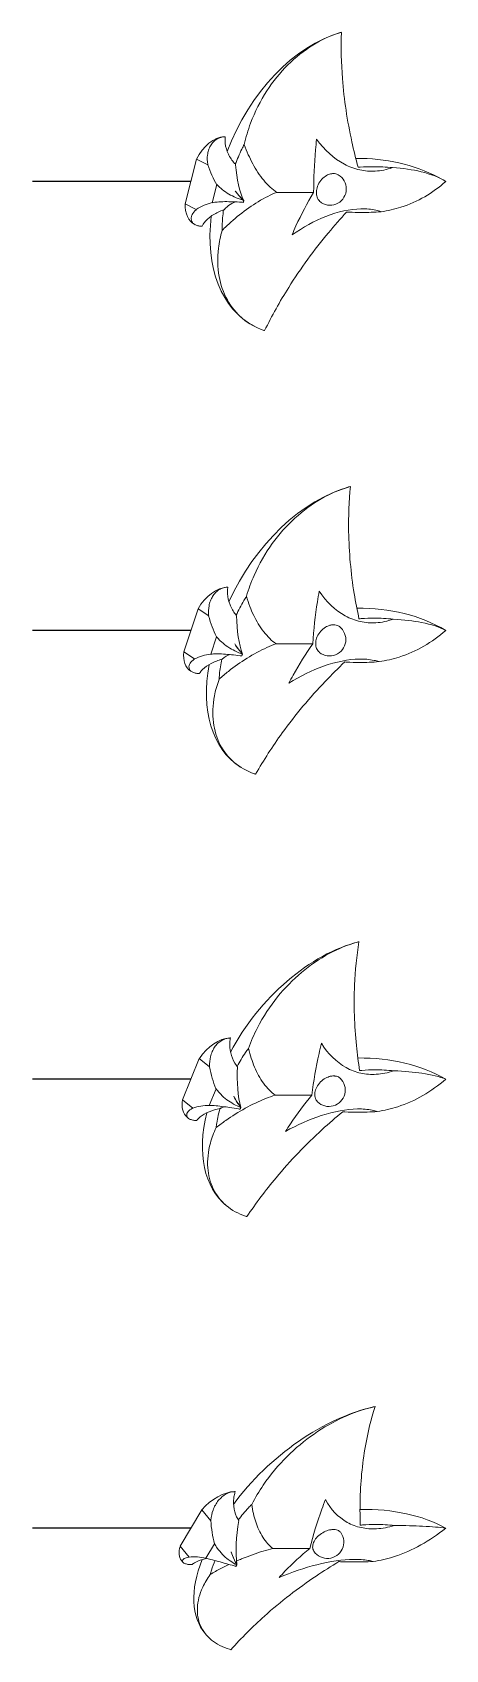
# Model space of a CAD drawing. Header units: inches. Extents: x 0 to 159, y -367 to 354.
# Drawn here: x 132.8 to 158.9, y -228.5 to -126.6 of the extents above; entities that cross this region are included whole.
import ezdxf

# ---------------------------------------------------------------- set-up
doc = ezdxf.new("R2010")
doc.units = ezdxf.units.IN
doc.header["$MEASUREMENT"] = 0

msp = doc.modelspace()

# ---------------------------------------------------------------- linework, layer by layer
at = {"color": 0, "linetype": 'Continuous', "lineweight": 0, "extrusion": (0.707107, -1.09433e-15, 0.707107)}
for p, q in [((144.94, -133.16), (144.98, -133.16)), ((142.46, -137.39), (143.18, -134.57)), ((143.18, -134.57), (143.88, -134.93)), ((144.16, -137.32), (144.46, -136.18)), ((158.6, -135.82), (158.41, -135.72)), ((142.46, -137.39), (143.16, -137.75)), ((146.13, -137.3), (146.16, -137.18)), ((150.56, -136.67), (148.23, -136.67)), ((143.09, -138.72), (143.06, -138.7)), ((143.53, -138.8), (143.49, -138.8)), ((146.83, -145.12), (146.82, -145.11)), ((145.11, -161.55), (145.15, -161.55)), ((142.37, -165.63), (143.27, -162.91)), ((143.27, -162.91), (143.94, -163.35)), ((144.08, -165.76), (144.44, -164.67)), ((142.37, -165.63), (143.05, -166.07)), ((146.04, -165.88), (146.07, -165.76)), ((150.51, -165.11), (148.19, -165.11)), ((142.86, -166.87), (142.81, -166.84)), ((143.36, -166.99), (143.32, -166.99)), ((145.91, -172.86), (145.89, -172.85)), ((145.27, -189.95), (145.32, -189.95)), ((142.29, -193.85), (143.35, -191.25)), ((143.35, -191.25), (144, -191.78)), ((143.98, -194.2), (144.41, -193.15)), ((150.45, -193.55), (148.13, -193.55)), ((142.29, -193.85), (142.94, -194.38)), ((145.93, -194.44), (145.97, -194.34)), ((142.66, -195.01), (142.59, -194.96)), ((143.19, -195.15), (143.15, -195.15)), ((145.1, -200.55), (145.07, -200.53)), ((145.58, -218.54), (145.62, -218.54)), ((142.14, -221.98), (143.5, -219.69)), ((143.5, -219.69), (144.07, -220.37)), ((142.14, -221.98), (142.71, -222.66)), ((143.76, -222.74), (144.31, -221.82)), ((150.31, -222.12), (147.99, -222.12)), ((142.32, -222.99), (142.22, -222.88)), ((142.89, -223.13), (142.85, -223.13)), ((145.66, -223.25), (145.72, -223.15)), ((143.78, -227.56), (143.73, -227.5))]:
    msp.add_line(p, q, dxfattribs=at)
for p, q in [((142.82, -135.98), (132.82, -135.98)), ((142.82, -164.27), (132.82, -164.27)), ((142.82, -192.55), (132.82, -192.55)), ((142.82, -220.84), (132.82, -220.84))]:
    msp.add_line(p, q)
at = {"color": 0, "linetype": 'Continuous', "lineweight": 0}
for centre, start, end in [((151.59, -136.45), 238.7849, 59.2947), ((151.56, -164.85), 231.9366, 52.6305), ((151.52, -193.24), 225.5827, 46.4408), ((151.43, -221.72), 214.2802, 35.3823)]:
    msp.add_arc(centre, 1.03, start, end, dxfattribs=at)
for centre, major_axis, ratio, start_param, end_param in [((151.52, -135.43), (4.41, 8.58), 0.664463, 0.549178, 1.752599), ((144.45, -135.12), (0.95, 1.85), 0.664463, 0.343969, 1.61612), ((147.67, -156.6), (10.75, 20.88), 0.664463, 0, 0.33698), ((147.32, -132.67), (0, 5.36), 0.707107, 2.0078, 2.286469), ((147.81, -132.67), (-0.72, -5.35), 0.387652, 5.198821, 5.766662), ((144.01, -136.84), (-0.95, -1.85), 0.664463, 5.326162, 6.283185), ((144.76, -142.61), (0, 5.36), 0.707107, 0.156992, 0.435661), ((145.25, -142.61), (-0.72, -5.35), 0.387652, 3.275349, 3.632125), ((148.2, -132.67), (0, 5.36), 0.707107, 2.394131, 2.572919), ((145.64, -142.61), (0, 5.36), 0.707107, 6.153727, 6.155484), ((151.23, -136.53), (-4.41, -8.58), 0.664463, 5.222737, 6.283185), ((151.55, -163.74), (5.31, 8.05), 0.640856, 0.619481, 1.825221), ((144.51, -163.44), (1.15, 1.74), 0.640856, 0.414273, 1.686424), ((146.42, -184.15), (12.93, 19.6), 0.640856, 0.035699, 0.408976), ((147.5, -161.52), (0, 5.36), 0.707107, 1.920534, 2.199202), ((148, -161.52), (-0.9, -5.35), 0.395389, 5.125676, 5.693516), ((143.96, -165.1), (-1.15, -1.74), 0.640856, 5.396465, 6.283185), ((144.34, -171.11), (0, 5.36), 0.707107, 0.069726, 0.348394), ((144.83, -171.11), (-0.9, -5.35), 0.395389, 3.338464, 3.55898), ((148.39, -161.52), (0, 5.36), 0.707107, 2.306864, 2.485653), ((145.22, -171.11), (0, 5.36), 0.707107, 6.066461, 6.068157), ((151.2, -164.8), (-5.31, -8.05), 0.640856, 5.299158, 6.283185), ((151.58, -192.04), (6.1, 7.47), 0.612372, 0.683277, 1.890885), ((144.56, -191.76), (1.32, 1.61), 0.612372, 0.478069, 1.75022), ((145.22, -211.55), (14.85, 18.19), 0.612372, 0.099495, 0.474003), ((147.65, -190.39), (0, 5.36), 0.707107, 1.833267, 2.111936), ((148.15, -190.39), (-1.07, -5.34), 0.404633, 5.053204, 5.621045), ((148.54, -190.39), (0, 5.36), 0.707107, 2.219598, 2.398386), ((143.91, -193.34), (-1.32, -1.61), 0.612372, 5.460261, 6.283185), ((143.91, -199.56), (0, 5.36), 0.707107, 6.265644, 6.544313), ((144.41, -199.56), (-1.07, -5.34), 0.404633, 3.39743, 3.486508), ((144.8, -199.56), (0, 5.36), 0.707107, 5.979194, 5.980816), ((151.17, -193.06), (-6.1, -7.47), 0.612372, 5.36964, 6.283185), ((151.64, -220.39), (7.38, 6.21), 0.541675, 0.790918, 2.000718), ((144.65, -220.13), (1.59, 1.34), 0.541675, 0.585709, 1.85786), ((143, -237.64), (17.95, 15.13), 0.541675, 0.207135, 0.582678), ((147.85, -219.9), (0, 5.36), 0.707107, 1.658734, 1.937403), ((148.34, -219.9), (-1.41, -5.32), 0.4272, 4.910628, 5.478468), ((143.82, -221.54), (-1.59, -1.34), 0.541675, 5.567902, 6.283185), ((143.04, -228), (0, 5.36), 0.707107, 6.091112, 6.36978), ((151.11, -221.29), (-7.38, -6.21), 0.541675, 5.492662, 6.283185), ((148.73, -219.9), (0, 5.36), 0.707107, 2.045065, 2.223853), ((143.92, -228), (0, 5.36), 0.707107, 5.804661, 5.806096)]:
    msp.add_ellipse(centre, major_axis=major_axis, ratio=ratio, start_param=start_param, end_param=end_param, dxfattribs=at)
for points, knots in [([(146.18, -133.65), (146.29, -133.19), (146.42, -132.75), (146.86, -131.58), (147.21, -130.89), (147.99, -129.68), (148.44, -129.13), (149.42, -128.15), (149.96, -127.73), (151.06, -127.05), (151.64, -126.79), (152.24, -126.61), (152.27, -126.6), (152.31, -126.59)], [5.573225, 5.573225, 5.573225, 5.573225, 6.930984, 6.930984, 9.241313, 9.241313, 11.461652, 11.461652, 13.681991, 13.681991, 15.90233, 15.90233, 16.044364, 16.044364, 16.044364, 16.044364]), ([(152.31, -126.59), (152.28, -127.55), (152.3, -128.52), (152.48, -130.83), (152.68, -132.17), (153.09, -134.02), (153.22, -134.56), (153.37, -135.09)], [5.067155, 5.067155, 5.067155, 5.067155, 7.969234, 7.969234, 11.95385, 11.95385, 13.616019, 13.616019, 13.616019, 13.616019]), ([(143.88, -134.93), (143.88, -134.93), (143.88, -134.92), (143.85, -134.7), (143.84, -134.5), (143.88, -134.22), (143.9, -134.11), (143.96, -133.91), (144.01, -133.82), (144.1, -133.65), (144.16, -133.57), (144.29, -133.43), (144.37, -133.37), (144.53, -133.26), (144.61, -133.23), (144.78, -133.18), (144.86, -133.17), (144.94, -133.16)], [11.860839, 11.860839, 11.860839, 11.860839, 11.889082, 11.889082, 12.524066, 12.524066, 12.868624, 12.868624, 13.213183, 13.213183, 13.579255, 13.579255, 13.945327, 13.945327, 14.311399, 14.311399, 14.647486, 14.647486, 14.647486, 14.647486]), ([(144.98, -133.16), (144.98, -133.2), (144.97, -133.24), (144.97, -133.38), (144.97, -133.48), (145.01, -133.8), (145.08, -134.04), (145.28, -134.47), (145.42, -134.67), (145.59, -134.87), (145.61, -134.89), (145.64, -134.92)], [1.920785, 1.920785, 1.920785, 1.920785, 2.031069, 2.031069, 2.332559, 2.332559, 3.002664, 3.002664, 3.67277, 3.67277, 3.787982, 3.787982, 3.787982, 3.787982]), ([(150.75, -133.32), (150.72, -133.54), (150.7, -133.77), (150.6, -134.88), (150.56, -135.77), (150.56, -136.67)], [11.154429, 11.154429, 11.154429, 11.154429, 11.811437, 11.811437, 14.402657, 14.402657, 14.402657, 14.402657]), ([(155.53, -135.11), (155.17, -135.24), (154.81, -135.31), (154.28, -135.34), (154.12, -135.34), (153.79, -135.32), (153.63, -135.29), (153.13, -135.18), (152.81, -135.06), (151.83, -134.54), (151.24, -134), (150.75, -133.32)], [-7.597966, -7.597966, -7.597966, -7.597966, -6.048306, -6.048306, -5.353485, -5.353485, -4.654459, -4.654459, -3.205786, -3.205786, -0.129514, -0.129514, -0.129514, -0.129514]), ([(145.62, -134.9), (145.74, -134.58), (145.88, -134.26), (146.08, -133.84), (146.13, -133.75), (146.18, -133.65)], [1.001648, 1.001648, 1.001648, 1.001648, 2.034454, 2.034454, 2.350436, 2.350436, 2.350436, 2.350436]), ([(148.23, -136.67), (148.09, -136.57), (147.96, -136.46), (147.54, -136.07), (147.27, -135.76), (146.81, -135.06), (146.61, -134.68), (146.35, -134.09), (146.26, -133.88), (146.18, -133.65)], [5.371961, 5.371961, 5.371961, 5.371961, 6.017348, 6.017348, 7.420984, 7.420984, 8.824621, 8.824621, 9.569849, 9.569849, 9.569849, 9.569849]), ([(151.84, -135.49), (151.83, -135.48), (151.81, -135.48), (151.77, -135.48), (151.74, -135.49), (151.65, -135.5), (151.58, -135.51), (151.41, -135.58), (151.31, -135.64), (151.11, -135.79), (151.02, -135.89), (150.87, -136.12), (150.81, -136.25), (150.74, -136.5), (150.73, -136.62), (150.74, -136.85), (150.77, -136.95), (150.86, -137.14), (150.93, -137.23), (151.03, -137.31), (151.04, -137.32), (151.06, -137.33)], [-6.057241, -6.057241, -6.057241, -6.057241, -6.001283, -6.001283, -5.897199, -5.897199, -5.654701, -5.654701, -5.278684, -5.278684, -4.873969, -4.873969, -4.462135, -4.462135, -4.073466, -4.073466, -3.704313, -3.704313, -3.295135, -3.295135, -3.210347, -3.210347, -3.210347, -3.210347]), ([(152.12, -135.57), (152.09, -135.55), (152.06, -135.54), (151.98, -135.5), (151.93, -135.49), (151.86, -135.49), (151.85, -135.49), (151.84, -135.49)], [0.0337764, 0.0337764, 0.0337764, 0.0337764, 0.1723913, 0.1723913, 0.3778719, 0.3778719, 0.4168374, 0.4168374, 0.4168374, 0.4168374]), ([(153.37, -135.09), (153.41, -135.08), (153.45, -135.08), (153.79, -135.05), (154.07, -135.05), (154.72, -135.05), (155.12, -135.07), (155.53, -135.11)], [0.94619, 0.94619, 0.94619, 0.94619, 1.1101, 1.1101, 2.2202, 2.2202, 3.862828, 3.862828, 3.862828, 3.862828]), ([(155.53, -135.11), (156.2, -135.15), (156.81, -135.24), (157.97, -135.52), (158.48, -135.73), (158.89, -135.98)], [3.15224, 3.15224, 3.15224, 3.15224, 6.357468, 6.357468, 10.210765, 10.210765, 10.210765, 10.210765]), ([(146.15, -137.18), (146.12, -137.17), (146.08, -137.16), (145.88, -137.09), (145.71, -137.03), (145.4, -136.88), (145.25, -136.8), (144.96, -136.62), (144.82, -136.51), (144.62, -136.34), (144.53, -136.26), (144.46, -136.18)], [1.777955, 1.777955, 1.777955, 1.777955, 1.884684, 1.884684, 2.423559, 2.423559, 2.898176, 2.898176, 3.372793, 3.372793, 3.702189, 3.702189, 3.702189, 3.702189]), ([(158.89, -135.98), (158.07, -136.72), (157.13, -137.27), (155.66, -137.73), (155.24, -137.83), (154.81, -137.89)], [0, 0, 0, 0, 5.119512, 5.119512, 7.065858, 7.065858, 7.065858, 7.065858]), ([(144.16, -137.32), (144.27, -137.3), (144.37, -137.29), (144.62, -137.27), (144.79, -137.26), (145.13, -137.25), (145.31, -137.26), (145.64, -137.27), (145.83, -137.28), (146.05, -137.29), (146.08, -137.3), (146.12, -137.3)], [14.80596, 14.80596, 14.80596, 14.80596, 15.135356, 15.135356, 15.609973, 15.609973, 16.08459, 16.08459, 16.623466, 16.623466, 16.730194, 16.730194, 16.730194, 16.730194]), ([(144.79, -139.07), (144.97, -138.89), (145.16, -138.71), (145.69, -138.23), (146.07, -137.93), (146.86, -137.37), (147.27, -137.13), (147.86, -136.83), (148.05, -136.74), (148.23, -136.67)], [2.921236, 2.921236, 2.921236, 2.921236, 3.666463, 3.666463, 5.0701, 5.0701, 6.473737, 6.473737, 7.119123, 7.119123, 7.119123, 7.119123]), ([(145.62, -136.6), (145.66, -136.65), (145.71, -136.71), (145.88, -136.91), (146.01, -137.05), (146.15, -137.18)], [5.5305364, 5.5305364, 5.5305364, 5.5305364, 5.7601881, 5.7601881, 6.4297437, 6.4297437, 6.4297437, 6.4297437]), ([(146.15, -137.18), (146.15, -137.2), (146.14, -137.22), (146.13, -137.26), (146.13, -137.28), (146.12, -137.3)], [4.1622451, 4.1622451, 4.1622451, 4.1622451, 4.2239343, 4.2239343, 4.2856236, 4.2856236, 4.2856236, 4.2856236]), ([(150.56, -136.67), (150.15, -137.35), (149.78, -138.06), (149.36, -138.97), (149.28, -139.16), (149.2, -139.35)], [17.094509, 17.094509, 17.094509, 17.094509, 19.685728, 19.685728, 20.342736, 20.342736, 20.342736, 20.342736]), ([(143.49, -138.8), (143.41, -138.8), (143.33, -138.79), (143.19, -138.76), (143.12, -138.73), (143, -138.66), (142.95, -138.62), (142.88, -138.52), (142.86, -138.47), (142.84, -138.37), (142.83, -138.31), (142.85, -138.19), (142.87, -138.13), (142.95, -137.97), (143.03, -137.86), (143.15, -137.76), (143.15, -137.76), (143.16, -137.75)], [0.995452, 0.995452, 0.995452, 0.995452, 1.331539, 1.331539, 1.697611, 1.697611, 2.063683, 2.063683, 2.429755, 2.429755, 2.774314, 2.774314, 3.118872, 3.118872, 3.753856, 3.753856, 3.782099, 3.782099, 3.782099, 3.782099]), ([(144.91, -137.76), (144.9, -137.76), (144.89, -137.77), (144.66, -137.85), (144.43, -137.96), (144.02, -138.21), (143.84, -138.36), (143.66, -138.58), (143.61, -138.65), (143.55, -138.75), (143.54, -138.78), (143.53, -138.8)], [1.123597, 1.123597, 1.123597, 1.123597, 1.15257, 1.15257, 1.866166, 1.866166, 2.579762, 2.579762, 2.885709, 2.885709, 2.991853, 2.991853, 2.991853, 2.991853]), ([(144.79, -139.07), (144.79, -138.97), (144.79, -138.86), (144.8, -138.43), (144.83, -138.1), (144.88, -137.77)], [61.969004, 61.969004, 61.969004, 61.969004, 62.284987, 62.284987, 63.29754, 63.29754, 63.29754, 63.29754]), ([(152.64, -137.91), (152.25, -138.33), (151.87, -138.76), (150.59, -140.29), (149.75, -141.45), (148.43, -143.54), (147.92, -144.45), (147.47, -145.38)], [2.322448, 2.322448, 2.322448, 2.322448, 3.984617, 3.984617, 7.969234, 7.969234, 10.871312, 10.871312, 10.871312, 10.871312]), ([(149.2, -139.35), (149.89, -138.86), (150.61, -138.47), (152.1, -137.88), (152.86, -137.72), (153.88, -137.7), (154.19, -137.73), (154.6, -137.82), (154.71, -137.85), (154.81, -137.89)], [-19.193915, -19.193915, -19.193915, -19.193915, -16.556486, -16.556486, -13.650246, -13.650246, -12.237348, -12.237348, -11.681996, -11.681996, -11.681996, -11.681996]), ([(154.81, -137.89), (154.39, -137.92), (153.98, -137.94), (153.33, -137.94), (153.05, -137.93), (152.73, -137.91), (152.69, -137.91), (152.64, -137.91)], [7.477884, 7.477884, 7.477884, 7.477884, 9.120512, 9.120512, 10.23062, 10.23062, 10.394522, 10.394522, 10.394522, 10.394522]), ([(147.47, -145.38), (147.44, -145.37), (147.41, -145.36), (146.9, -145.18), (146.46, -144.94), (145.69, -144.29), (145.37, -143.89), (144.87, -142.99), (144.69, -142.49), (144.5, -141.41), (144.48, -140.81), (144.6, -139.82), (144.68, -139.45), (144.79, -139.07)], [20.200973, 20.200973, 20.200973, 20.200973, 20.343008, 20.343008, 22.563347, 22.563347, 24.783686, 24.783686, 27.004025, 27.004025, 29.314353, 29.314353, 30.672112, 30.672112, 30.672112, 30.672112]), ([(146.32, -162.12), (146.46, -161.67), (146.62, -161.23), (147.12, -160.08), (147.52, -159.4), (148.37, -158.22), (148.85, -157.68), (149.9, -156.72), (150.46, -156.31), (151.61, -155.65), (152.19, -155.4), (152.8, -155.22), (152.84, -155.21), (152.88, -155.2)], [5.573225, 5.573225, 5.573225, 5.573225, 6.930984, 6.930984, 9.241313, 9.241313, 11.461652, 11.461652, 13.681991, 13.681991, 15.90233, 15.90233, 16.044364, 16.044364, 16.044364, 16.044364]), ([(152.88, -155.2), (152.79, -156.13), (152.75, -157.08), (152.79, -159.35), (152.91, -160.66), (153.2, -162.49), (153.31, -163.02), (153.42, -163.54)], [5.067155, 5.067155, 5.067155, 5.067155, 7.969234, 7.969234, 11.95385, 11.95385, 13.616019, 13.616019, 13.616019, 13.616019]), ([(143.94, -163.35), (143.94, -163.35), (143.94, -163.34), (143.92, -163.11), (143.93, -162.9), (143.98, -162.62), (144.01, -162.51), (144.09, -162.31), (144.14, -162.21), (144.24, -162.04), (144.3, -161.96), (144.45, -161.81), (144.52, -161.75), (144.69, -161.65), (144.78, -161.61), (144.95, -161.56), (145.03, -161.55), (145.11, -161.55)], [11.860839, 11.860839, 11.860839, 11.860839, 11.889082, 11.889082, 12.524066, 12.524066, 12.868624, 12.868624, 13.213183, 13.213183, 13.579255, 13.579255, 13.945327, 13.945327, 14.311399, 14.311399, 14.647486, 14.647486, 14.647486, 14.647486]), ([(145.15, -161.55), (145.14, -161.59), (145.14, -161.62), (145.13, -161.77), (145.12, -161.87), (145.14, -162.19), (145.2, -162.43), (145.37, -162.87), (145.49, -163.08), (145.65, -163.28), (145.67, -163.31), (145.7, -163.34)], [1.920785, 1.920785, 1.920785, 1.920785, 2.031069, 2.031069, 2.332559, 2.332559, 3.002664, 3.002664, 3.67277, 3.67277, 3.787982, 3.787982, 3.787982, 3.787982]), ([(150.91, -161.79), (150.87, -162.01), (150.83, -162.24), (150.66, -163.34), (150.57, -164.22), (150.51, -165.11)], [11.154429, 11.154429, 11.154429, 11.154429, 11.811437, 11.811437, 14.402657, 14.402657, 14.402657, 14.402657]), ([(155.58, -163.56), (155.21, -163.69), (154.85, -163.77), (154.32, -163.8), (154.15, -163.8), (153.83, -163.77), (153.67, -163.74), (153.18, -163.64), (152.86, -163.52), (151.91, -163), (151.35, -162.47), (150.91, -161.79)], [-7.597966, -7.597966, -7.597966, -7.597966, -6.048306, -6.048306, -5.353485, -5.353485, -4.654459, -4.654459, -3.205786, -3.205786, -0.129514, -0.129514, -0.129514, -0.129514]), ([(145.68, -163.32), (145.82, -163.01), (145.98, -162.7), (146.21, -162.3), (146.26, -162.21), (146.32, -162.12)], [0.999561, 0.999561, 0.999561, 0.999561, 2.034454, 2.034454, 2.350436, 2.350436, 2.350436, 2.350436]), ([(148.19, -165.11), (148.05, -165.02), (147.92, -164.91), (147.53, -164.52), (147.28, -164.21), (146.86, -163.51), (146.68, -163.14), (146.46, -162.56), (146.39, -162.34), (146.32, -162.12)], [5.371961, 5.371961, 5.371961, 5.371961, 6.017348, 6.017348, 7.420984, 7.420984, 8.824621, 8.824621, 9.569849, 9.569849, 9.569849, 9.569849]), ([(151.87, -163.91), (151.85, -163.91), (151.84, -163.91), (151.8, -163.91), (151.77, -163.91), (151.67, -163.92), (151.61, -163.94), (151.43, -164), (151.32, -164.05), (151.12, -164.2), (151.02, -164.3), (150.86, -164.51), (150.79, -164.63), (150.71, -164.87), (150.69, -164.99), (150.69, -165.21), (150.71, -165.32), (150.78, -165.51), (150.85, -165.59), (150.93, -165.65), (150.93, -165.65), (150.93, -165.65)], [-6.057241, -6.057241, -6.057241, -6.057241, -6.001283, -6.001283, -5.897199, -5.897199, -5.654701, -5.654701, -5.278684, -5.278684, -4.873969, -4.873969, -4.462135, -4.462135, -4.073466, -4.073466, -3.704313, -3.704313, -3.295135, -3.295135, -3.289483, -3.289483, -3.289483, -3.289483]), ([(152.19, -164.03), (152.18, -164.02), (152.17, -164.02), (152.16, -164.01), (152.13, -163.99), (152.09, -163.97), (152, -163.94), (151.95, -163.92), (151.89, -163.92), (151.88, -163.91), (151.87, -163.91)], [-0.0431322, -0.0431322, -0.0431322, -0.0431322, 0, 0, 0, 0.1723913, 0.1723913, 0.3778719, 0.3778719, 0.4168374, 0.4168374, 0.4168374, 0.4168374]), ([(153.42, -163.54), (153.46, -163.54), (153.51, -163.53), (153.84, -163.51), (154.13, -163.5), (154.77, -163.5), (155.17, -163.52), (155.58, -163.56)], [0.94619, 0.94619, 0.94619, 0.94619, 1.1101, 1.1101, 2.2202, 2.2202, 3.862828, 3.862828, 3.862828, 3.862828]), ([(155.58, -163.56), (156.25, -163.6), (156.85, -163.67), (157.99, -163.89), (158.5, -164.06), (158.89, -164.27)], [3.15224, 3.15224, 3.15224, 3.15224, 6.357468, 6.357468, 10.210765, 10.210765, 10.210765, 10.210765]), ([(146.07, -165.76), (146.03, -165.75), (146, -165.74), (145.8, -165.66), (145.63, -165.59), (145.34, -165.43), (145.19, -165.34), (144.91, -165.14), (144.78, -165.03), (144.59, -164.84), (144.51, -164.76), (144.44, -164.67)], [1.777955, 1.777955, 1.777955, 1.777955, 1.884684, 1.884684, 2.423559, 2.423559, 2.898176, 2.898176, 3.372793, 3.372793, 3.702189, 3.702189, 3.702189, 3.702189]), ([(158.89, -164.27), (158.03, -165.03), (157.05, -165.6), (155.55, -166.08), (155.13, -166.18), (154.69, -166.24)], [0, 0, 0, 0, 5.119512, 5.119512, 7.065858, 7.065858, 7.065858, 7.065858]), ([(143.32, -166.99), (143.24, -166.98), (143.16, -166.98), (143.02, -166.95), (142.95, -166.92), (142.84, -166.86), (142.79, -166.82), (142.73, -166.74), (142.71, -166.69), (142.69, -166.59), (142.69, -166.54), (142.72, -166.44), (142.74, -166.39), (142.83, -166.25), (142.92, -166.16), (143.04, -166.08), (143.04, -166.08), (143.05, -166.07)], [0.995452, 0.995452, 0.995452, 0.995452, 1.331539, 1.331539, 1.697611, 1.697611, 2.063683, 2.063683, 2.429755, 2.429755, 2.774314, 2.774314, 3.118872, 3.118872, 3.753856, 3.753856, 3.782099, 3.782099, 3.782099, 3.782099]), ([(144.8, -166.08), (144.79, -166.08), (144.78, -166.08), (144.54, -166.15), (144.31, -166.24), (143.88, -166.46), (143.7, -166.59), (143.5, -166.79), (143.45, -166.85), (143.39, -166.94), (143.37, -166.96), (143.36, -166.99)], [1.123597, 1.123597, 1.123597, 1.123597, 1.15257, 1.15257, 1.866166, 1.866166, 2.579762, 2.579762, 2.885709, 2.885709, 2.991853, 2.991853, 2.991853, 2.991853]), ([(144.08, -165.76), (144.18, -165.76), (144.29, -165.75), (144.54, -165.75), (144.71, -165.75), (145.05, -165.77), (145.22, -165.79), (145.56, -165.82), (145.74, -165.84), (145.96, -165.87), (145.99, -165.87), (146.03, -165.88)], [14.80596, 14.80596, 14.80596, 14.80596, 15.135356, 15.135356, 15.609973, 15.609973, 16.08459, 16.08459, 16.623466, 16.623466, 16.730194, 16.730194, 16.730194, 16.730194]), ([(144.6, -167.35), (144.79, -167.17), (144.99, -167.01), (145.55, -166.56), (145.95, -166.28), (146.77, -165.77), (147.19, -165.54), (147.8, -165.26), (148, -165.18), (148.19, -165.11)], [2.921236, 2.921236, 2.921236, 2.921236, 3.666463, 3.666463, 5.0701, 5.0701, 6.473737, 6.473737, 7.119123, 7.119123, 7.119123, 7.119123]), ([(144.6, -167.35), (144.6, -167.25), (144.61, -167.15), (144.65, -166.72), (144.7, -166.4), (144.77, -166.09)], [61.969004, 61.969004, 61.969004, 61.969004, 62.284987, 62.284987, 63.294373, 63.294373, 63.294373, 63.294373]), ([(145.58, -165.12), (145.61, -165.18), (145.65, -165.24), (145.81, -165.46), (145.94, -165.62), (146.07, -165.76)], [5.5305364, 5.5305364, 5.5305364, 5.5305364, 5.7601881, 5.7601881, 6.4297437, 6.4297437, 6.4297437, 6.4297437]), ([(146.07, -165.76), (146.06, -165.78), (146.06, -165.8), (146.04, -165.84), (146.04, -165.86), (146.03, -165.88)], [4.1622451, 4.1622451, 4.1622451, 4.1622451, 4.2239343, 4.2239343, 4.2856236, 4.2856236, 4.2856236, 4.2856236]), ([(150.51, -165.11), (150.06, -165.75), (149.65, -166.41), (149.18, -167.26), (149.08, -167.43), (148.99, -167.6)], [17.094509, 17.094509, 17.094509, 17.094509, 19.685728, 19.685728, 20.342736, 20.342736, 20.342736, 20.342736]), ([(148.99, -167.6), (149.71, -167.15), (150.45, -166.79), (151.98, -166.24), (152.75, -166.09), (153.77, -166.07), (154.08, -166.1), (154.48, -166.18), (154.59, -166.21), (154.69, -166.24)], [-19.193915, -19.193915, -19.193915, -19.193915, -16.556486, -16.556486, -13.650246, -13.650246, -12.237348, -12.237348, -11.681996, -11.681996, -11.681996, -11.681996]), ([(152.52, -166.26), (152.11, -166.65), (151.7, -167.06), (150.33, -168.49), (149.41, -169.58), (147.97, -171.57), (147.41, -172.44), (146.9, -173.33)], [2.322448, 2.322448, 2.322448, 2.322448, 3.984617, 3.984617, 7.969234, 7.969234, 10.871312, 10.871312, 10.871312, 10.871312]), ([(154.69, -166.24), (154.26, -166.28), (153.85, -166.29), (153.21, -166.29), (152.92, -166.28), (152.6, -166.27), (152.56, -166.26), (152.52, -166.26)], [7.477884, 7.477884, 7.477884, 7.477884, 9.120512, 9.120512, 10.23062, 10.23062, 10.394522, 10.394522, 10.394522, 10.394522]), ([(146.9, -173.33), (146.87, -173.32), (146.84, -173.31), (146.34, -173.14), (145.92, -172.9), (145.19, -172.29), (144.89, -171.91), (144.44, -171.05), (144.3, -170.57), (144.17, -169.55), (144.19, -168.98), (144.37, -168.05), (144.47, -167.7), (144.6, -167.35)], [20.200973, 20.200973, 20.200973, 20.200973, 20.343008, 20.343008, 22.563347, 22.563347, 24.783686, 24.783686, 27.004025, 27.004025, 29.314353, 29.314353, 30.672112, 30.672112, 30.672112, 30.672112]), ([(146.45, -190.61), (146.61, -190.16), (146.8, -189.73), (147.38, -188.61), (147.81, -187.95), (148.74, -186.8), (149.25, -186.28), (150.35, -185.36), (150.94, -184.96), (152.13, -184.32), (152.73, -184.08), (153.35, -183.91), (153.39, -183.9), (153.42, -183.89)], [5.573225, 5.573225, 5.573225, 5.573225, 6.930984, 6.930984, 9.241313, 9.241313, 11.461652, 11.461652, 13.681991, 13.681991, 15.90233, 15.90233, 16.044364, 16.044364, 16.044364, 16.044364]), ([(153.42, -183.89), (153.28, -184.79), (153.18, -185.7), (153.08, -187.89), (153.13, -189.18), (153.31, -190.96), (153.38, -191.49), (153.46, -192)], [5.067155, 5.067155, 5.067155, 5.067155, 7.969234, 7.969234, 11.95385, 11.95385, 13.616019, 13.616019, 13.616019, 13.616019]), ([(144, -191.78), (144, -191.77), (144, -191.76), (143.99, -191.53), (144.01, -191.32), (144.08, -191.03), (144.12, -190.92), (144.21, -190.71), (144.26, -190.62), (144.37, -190.45), (144.44, -190.36), (144.59, -190.22), (144.68, -190.16), (144.85, -190.05), (144.94, -190.02), (145.11, -189.97), (145.19, -189.96), (145.27, -189.95)], [11.860839, 11.860839, 11.860839, 11.860839, 11.889082, 11.889082, 12.524066, 12.524066, 12.868624, 12.868624, 13.213183, 13.213183, 13.579255, 13.579255, 13.945327, 13.945327, 14.311399, 14.311399, 14.647486, 14.647486, 14.647486, 14.647486]), ([(145.32, -189.95), (145.31, -189.99), (145.3, -190.03), (145.28, -190.17), (145.27, -190.28), (145.27, -190.6), (145.31, -190.84), (145.45, -191.29), (145.56, -191.5), (145.71, -191.71), (145.73, -191.74), (145.75, -191.77)], [1.920785, 1.920785, 1.920785, 1.920785, 2.031069, 2.031069, 2.332559, 2.332559, 3.002664, 3.002664, 3.67277, 3.67277, 3.787982, 3.787982, 3.787982, 3.787982]), ([(151.05, -190.29), (151, -190.5), (150.95, -190.72), (150.71, -191.8), (150.56, -192.67), (150.45, -193.55)], [11.154429, 11.154429, 11.154429, 11.154429, 11.811437, 11.811437, 14.402657, 14.402657, 14.402657, 14.402657]), ([(155.61, -192.02), (155.24, -192.15), (154.87, -192.22), (154.34, -192.25), (154.18, -192.25), (153.85, -192.23), (153.69, -192.2), (153.21, -192.1), (152.9, -191.98), (151.99, -191.47), (151.46, -190.94), (151.05, -190.29)], [-7.597966, -7.597966, -7.597966, -7.597966, -6.048306, -6.048306, -5.353485, -5.353485, -4.654459, -4.654459, -3.205786, -3.205786, -0.129514, -0.129514, -0.129514, -0.129514]), ([(145.73, -191.74), (145.89, -191.45), (146.07, -191.15), (146.32, -190.78), (146.39, -190.69), (146.45, -190.61)], [0.997547, 0.997547, 0.997547, 0.997547, 2.034454, 2.034454, 2.350436, 2.350436, 2.350436, 2.350436]), ([(148.13, -193.55), (148, -193.46), (147.88, -193.35), (147.51, -192.97), (147.28, -192.66), (146.9, -191.98), (146.75, -191.6), (146.56, -191.03), (146.5, -190.82), (146.45, -190.61)], [5.371961, 5.371961, 5.371961, 5.371961, 6.017348, 6.017348, 7.420984, 7.420984, 8.824621, 8.824621, 9.569849, 9.569849, 9.569849, 9.569849]), ([(151.89, -192.35), (151.87, -192.34), (151.86, -192.34), (151.81, -192.34), (151.79, -192.34), (151.69, -192.35), (151.62, -192.36), (151.44, -192.42), (151.33, -192.47), (151.12, -192.61), (151.02, -192.7), (150.84, -192.9), (150.77, -193.02), (150.67, -193.25), (150.64, -193.36), (150.63, -193.57), (150.64, -193.67), (150.7, -193.84), (150.75, -193.91), (150.8, -193.97)], [-6.057241, -6.057241, -6.057241, -6.057241, -6.001283, -6.001283, -5.897199, -5.897199, -5.654701, -5.654701, -5.278684, -5.278684, -4.873969, -4.873969, -4.462135, -4.462135, -4.073466, -4.073466, -3.704313, -3.704313, -3.359041, -3.359041, -3.359041, -3.359041]), ([(152.23, -192.49), (152.21, -192.47), (152.19, -192.46), (152.17, -192.44), (152.14, -192.42), (152.1, -192.4), (152.02, -192.37), (151.97, -192.36), (151.91, -192.35), (151.9, -192.35), (151.89, -192.35)], [-0.1110863, -0.1110863, -0.1110863, -0.1110863, 0, 0, 0, 0.1723913, 0.1723913, 0.3778719, 0.3778719, 0.4168374, 0.4168374, 0.4168374, 0.4168374]), ([(153.46, -192), (153.5, -192), (153.55, -192), (153.88, -191.97), (154.17, -191.96), (154.82, -191.96), (155.21, -191.98), (155.61, -192.02)], [0.94619, 0.94619, 0.94619, 0.94619, 1.1101, 1.1101, 2.2202, 2.2202, 3.862828, 3.862828, 3.862828, 3.862828]), ([(158.89, -192.55), (157.98, -193.34), (156.97, -193.93), (155.44, -194.42), (155.01, -194.52), (154.57, -194.59)], [0, 0, 0, 0, 5.119512, 5.119512, 7.065858, 7.065858, 7.065858, 7.065858]), ([(155.61, -192.02), (156.29, -192.05), (156.88, -192.1), (158.01, -192.27), (158.51, -192.4), (158.89, -192.55)], [3.15224, 3.15224, 3.15224, 3.15224, 6.357468, 6.357468, 10.210765, 10.210765, 10.210765, 10.210765]), ([(145.97, -194.34), (145.93, -194.32), (145.9, -194.31), (145.7, -194.22), (145.54, -194.14), (145.26, -193.97), (145.12, -193.87), (144.85, -193.65), (144.72, -193.53), (144.55, -193.33), (144.47, -193.24), (144.41, -193.15)], [1.777955, 1.777955, 1.777955, 1.777955, 1.884684, 1.884684, 2.423559, 2.423559, 2.898176, 2.898176, 3.372793, 3.372793, 3.702189, 3.702189, 3.702189, 3.702189]), ([(144.41, -195.6), (144.62, -195.44), (144.82, -195.29), (145.41, -194.88), (145.82, -194.62), (146.67, -194.15), (147.11, -193.94), (147.74, -193.69), (147.94, -193.61), (148.13, -193.55)], [2.921236, 2.921236, 2.921236, 2.921236, 3.666463, 3.666463, 5.0701, 5.0701, 6.473737, 6.473737, 7.119123, 7.119123, 7.119123, 7.119123]), ([(145.52, -193.63), (145.55, -193.69), (145.59, -193.76), (145.73, -194), (145.84, -194.18), (145.97, -194.34)], [5.5305364, 5.5305364, 5.5305364, 5.5305364, 5.7601881, 5.7601881, 6.4297437, 6.4297437, 6.4297437, 6.4297437]), ([(150.45, -193.55), (149.97, -194.13), (149.52, -194.73), (148.99, -195.52), (148.89, -195.68), (148.79, -195.84)], [17.094509, 17.094509, 17.094509, 17.094509, 19.685728, 19.685728, 20.342736, 20.342736, 20.342736, 20.342736]), ([(143.15, -195.15), (143.07, -195.15), (143, -195.14), (142.86, -195.11), (142.79, -195.09), (142.68, -195.04), (142.64, -195), (142.58, -194.93), (142.56, -194.89), (142.55, -194.81), (142.55, -194.76), (142.58, -194.67), (142.61, -194.63), (142.71, -194.52), (142.8, -194.45), (142.92, -194.38), (142.93, -194.38), (142.94, -194.38)], [0.995452, 0.995452, 0.995452, 0.995452, 1.331539, 1.331539, 1.697611, 1.697611, 2.063683, 2.063683, 2.429755, 2.429755, 2.774314, 2.774314, 3.118872, 3.118872, 3.753856, 3.753856, 3.782099, 3.782099, 3.782099, 3.782099]), ([(144.68, -194.38), (144.68, -194.38), (144.67, -194.39), (144.42, -194.44), (144.18, -194.51), (143.75, -194.69), (143.56, -194.8), (143.35, -194.97), (143.29, -195.03), (143.22, -195.11), (143.21, -195.13), (143.19, -195.15)], [1.123597, 1.123597, 1.123597, 1.123597, 1.15257, 1.15257, 1.866166, 1.866166, 2.579762, 2.579762, 2.885709, 2.885709, 2.991853, 2.991853, 2.991853, 2.991853]), ([(143.98, -194.2), (144.08, -194.2), (144.19, -194.21), (144.44, -194.22), (144.61, -194.24), (144.95, -194.29), (145.12, -194.31), (145.45, -194.36), (145.63, -194.4), (145.85, -194.43), (145.89, -194.44), (145.92, -194.44)], [14.80596, 14.80596, 14.80596, 14.80596, 15.135356, 15.135356, 15.609973, 15.609973, 16.08459, 16.08459, 16.623466, 16.623466, 16.730194, 16.730194, 16.730194, 16.730194]), ([(144.41, -195.6), (144.42, -195.5), (144.43, -195.41), (144.5, -195), (144.57, -194.69), (144.66, -194.39)], [61.969004, 61.969004, 61.969004, 61.969004, 62.284987, 62.284987, 63.290999, 63.290999, 63.290999, 63.290999]), ([(145.97, -194.34), (145.96, -194.35), (145.95, -194.37), (145.94, -194.41), (145.93, -194.43), (145.92, -194.44)], [4.1622451, 4.1622451, 4.1622451, 4.1622451, 4.2239343, 4.2239343, 4.2856236, 4.2856236, 4.2856236, 4.2856236]), ([(152.4, -194.6), (151.96, -194.96), (151.52, -195.34), (150.07, -196.66), (149.09, -197.68), (147.53, -199.55), (146.92, -200.37), (146.35, -201.21)], [2.322448, 2.322448, 2.322448, 2.322448, 3.984617, 3.984617, 7.969234, 7.969234, 10.871312, 10.871312, 10.871312, 10.871312]), ([(148.79, -195.84), (149.53, -195.42), (150.29, -195.09), (151.86, -194.58), (152.63, -194.44), (153.66, -194.42), (153.97, -194.45), (154.36, -194.53), (154.47, -194.55), (154.57, -194.59)], [-19.193915, -19.193915, -19.193915, -19.193915, -16.556486, -16.556486, -13.650246, -13.650246, -12.237348, -12.237348, -11.681996, -11.681996, -11.681996, -11.681996]), ([(154.57, -194.59), (154.14, -194.61), (153.73, -194.63), (153.08, -194.63), (152.8, -194.62), (152.48, -194.61), (152.44, -194.6), (152.4, -194.6)], [7.477884, 7.477884, 7.477884, 7.477884, 9.120512, 9.120512, 10.23062, 10.23062, 10.394522, 10.394522, 10.394522, 10.394522]), ([(146.35, -201.21), (146.32, -201.2), (146.29, -201.19), (145.81, -201.03), (145.39, -200.81), (144.71, -200.22), (144.43, -199.86), (144.03, -199.05), (143.92, -198.6), (143.85, -197.65), (143.9, -197.12), (144.14, -196.25), (144.26, -195.93), (144.41, -195.6)], [20.200973, 20.200973, 20.200973, 20.200973, 20.343008, 20.343008, 22.563347, 22.563347, 24.783686, 24.783686, 27.004025, 27.004025, 29.314353, 29.314353, 30.672112, 30.672112, 30.672112, 30.672112]), ([(146.66, -219.34), (146.88, -218.92), (147.12, -218.52), (147.83, -217.47), (148.34, -216.87), (149.4, -215.81), (149.98, -215.33), (151.19, -214.49), (151.82, -214.13), (153.08, -213.56), (153.72, -213.34), (154.36, -213.19), (154.4, -213.18), (154.43, -213.18)], [5.573225, 5.573225, 5.573225, 5.573225, 6.930984, 6.930984, 9.241313, 9.241313, 11.461652, 11.461652, 13.681991, 13.681991, 15.90233, 15.90233, 16.044364, 16.044364, 16.044364, 16.044364]), ([(154.43, -213.18), (154.18, -213.98), (153.98, -214.81), (153.62, -216.81), (153.51, -218), (153.48, -219.67), (153.48, -220.16), (153.5, -220.65)], [5.067155, 5.067155, 5.067155, 5.067155, 7.969234, 7.969234, 11.95385, 11.95385, 13.616019, 13.616019, 13.616019, 13.616019]), ([(144.07, -220.37), (144.07, -220.36), (144.07, -220.35), (144.1, -220.11), (144.15, -219.89), (144.25, -219.6), (144.3, -219.49), (144.42, -219.28), (144.48, -219.19), (144.62, -219.02), (144.7, -218.94), (144.86, -218.8), (144.95, -218.73), (145.14, -218.64), (145.23, -218.6), (145.41, -218.55), (145.5, -218.54), (145.58, -218.54)], [11.860839, 11.860839, 11.860839, 11.860839, 11.889082, 11.889082, 12.524066, 12.524066, 12.868624, 12.868624, 13.213183, 13.213183, 13.579255, 13.579255, 13.945327, 13.945327, 14.311399, 14.311399, 14.647486, 14.647486, 14.647486, 14.647486]), ([(145.62, -218.54), (145.6, -218.57), (145.59, -218.61), (145.55, -218.75), (145.53, -218.85), (145.49, -219.17), (145.5, -219.41), (145.59, -219.86), (145.67, -220.08), (145.79, -220.29), (145.81, -220.32), (145.83, -220.35)], [1.920785, 1.920785, 1.920785, 1.920785, 2.031069, 2.031069, 2.332559, 2.332559, 3.002664, 3.002664, 3.67277, 3.67277, 3.787982, 3.787982, 3.787982, 3.787982]), ([(151.3, -219.04), (151.23, -219.24), (151.15, -219.44), (150.78, -220.46), (150.53, -221.28), (150.31, -222.12)], [11.154429, 11.154429, 11.154429, 11.154429, 11.811437, 11.811437, 14.402657, 14.402657, 14.402657, 14.402657]), ([(155.66, -220.67), (155.27, -220.79), (154.89, -220.86), (154.36, -220.89), (154.19, -220.89), (153.87, -220.86), (153.72, -220.84), (153.25, -220.74), (152.95, -220.63), (152.1, -220.15), (151.63, -219.65), (151.3, -219.04)], [-7.597966, -7.597966, -7.597966, -7.597966, -6.048306, -6.048306, -5.353485, -5.353485, -4.654459, -4.654459, -3.205786, -3.205786, -0.129514, -0.129514, -0.129514, -0.129514]), ([(145.81, -220.32), (146.01, -220.06), (146.22, -219.81), (146.52, -219.48), (146.59, -219.41), (146.66, -219.34)], [0.993728, 0.993728, 0.993728, 0.993728, 2.034454, 2.034454, 2.350436, 2.350436, 2.350436, 2.350436]), ([(147.99, -222.12), (147.87, -222.03), (147.76, -221.93), (147.44, -221.57), (147.25, -221.27), (146.95, -220.62), (146.84, -220.27), (146.72, -219.74), (146.69, -219.54), (146.66, -219.34)], [5.371961, 5.371961, 5.371961, 5.371961, 6.017348, 6.017348, 7.420984, 7.420984, 8.824621, 8.824621, 9.569849, 9.569849, 9.569849, 9.569849]), ([(151.89, -220.93), (151.88, -220.93), (151.86, -220.93), (151.82, -220.92), (151.79, -220.92), (151.7, -220.93), (151.63, -220.94), (151.44, -220.98), (151.33, -221.02), (151.1, -221.14), (150.99, -221.21), (150.78, -221.39), (150.7, -221.49), (150.57, -221.7), (150.53, -221.8), (150.49, -221.99), (150.49, -222.08), (150.53, -222.21), (150.55, -222.25), (150.58, -222.29)], [-6.057241, -6.057241, -6.057241, -6.057241, -6.001283, -6.001283, -5.897199, -5.897199, -5.654701, -5.654701, -5.278684, -5.278684, -4.873969, -4.873969, -4.462135, -4.462135, -4.073466, -4.073466, -3.704313, -3.704313, -3.47055, -3.47055, -3.47055, -3.47055]), ([(152.26, -221.12), (152.24, -221.08), (152.21, -221.05), (152.17, -221.02), (152.14, -221), (152.1, -220.98), (152.02, -220.95), (151.98, -220.94), (151.91, -220.93), (151.9, -220.93), (151.89, -220.93)], [-0.2209728, -0.2209728, -0.2209728, -0.2209728, 0, 0, 0, 0.1723913, 0.1723913, 0.3778719, 0.3778719, 0.4168374, 0.4168374, 0.4168374, 0.4168374]), ([(153.5, -220.65), (153.55, -220.65), (153.59, -220.64), (153.93, -220.62), (154.22, -220.61), (154.87, -220.61), (155.26, -220.63), (155.66, -220.67)], [0.94619, 0.94619, 0.94619, 0.94619, 1.1101, 1.1101, 2.2202, 2.2202, 3.862828, 3.862828, 3.862828, 3.862828]), ([(158.89, -220.84), (157.88, -221.65), (156.79, -222.26), (155.21, -222.77), (154.76, -222.87), (154.31, -222.94)], [0, 0, 0, 0, 5.119512, 5.119512, 7.065858, 7.065858, 7.065858, 7.065858]), ([(155.66, -220.67), (156.33, -220.68), (156.92, -220.69), (158.03, -220.75), (158.52, -220.79), (158.89, -220.84)], [3.15224, 3.15224, 3.15224, 3.15224, 6.357468, 6.357468, 10.210765, 10.210765, 10.210765, 10.210765]), ([(145.71, -223.15), (145.68, -223.14), (145.65, -223.12), (145.47, -223.02), (145.32, -222.92), (145.05, -222.73), (144.92, -222.61), (144.69, -222.37), (144.58, -222.23), (144.42, -222.01), (144.36, -221.92), (144.31, -221.82)], [1.777955, 1.777955, 1.777955, 1.777955, 1.884684, 1.884684, 2.423559, 2.423559, 2.898176, 2.898176, 3.372793, 3.372793, 3.702189, 3.702189, 3.702189, 3.702189]), ([(145.69, -222.91), (145.8, -222.87), (145.91, -222.82), (146.47, -222.59), (146.93, -222.42), (147.58, -222.23), (147.79, -222.17), (147.99, -222.12)], [4.734502, 4.734502, 4.734502, 4.734502, 5.0701, 5.0701, 6.473737, 6.473737, 7.119123, 7.119123, 7.119123, 7.119123]), ([(150.31, -222.12), (149.76, -222.57), (149.24, -223.05), (148.63, -223.69), (148.51, -223.82), (148.39, -223.95)], [17.094509, 17.094509, 17.094509, 17.094509, 19.685728, 19.685728, 20.342736, 20.342736, 20.342736, 20.342736]), ([(142.85, -223.13), (142.77, -223.13), (142.7, -223.13), (142.56, -223.11), (142.49, -223.09), (142.39, -223.05), (142.35, -223.03), (142.3, -222.98), (142.29, -222.95), (142.28, -222.89), (142.29, -222.87), (142.33, -222.81), (142.36, -222.78), (142.47, -222.72), (142.57, -222.69), (142.7, -222.67), (142.7, -222.67), (142.71, -222.66)], [0.995452, 0.995452, 0.995452, 0.995452, 1.331539, 1.331539, 1.697611, 1.697611, 2.063683, 2.063683, 2.429755, 2.429755, 2.774314, 2.774314, 3.118872, 3.118872, 3.753856, 3.753856, 3.782099, 3.782099, 3.782099, 3.782099]), ([(143.8, -222.75), (143.77, -222.76), (143.75, -222.76), (143.5, -222.82), (143.29, -222.89), (143.07, -223.01), (143, -223.05), (142.93, -223.1), (142.91, -223.12), (142.89, -223.13)], [1.783433, 1.783433, 1.783433, 1.783433, 1.866166, 1.866166, 2.579762, 2.579762, 2.885709, 2.885709, 2.991853, 2.991853, 2.991853, 2.991853]), ([(143.76, -222.74), (143.86, -222.76), (143.97, -222.79), (144.21, -222.85), (144.38, -222.89), (144.71, -222.98), (144.87, -223.03), (145.2, -223.12), (145.38, -223.17), (145.59, -223.23), (145.62, -223.24), (145.66, -223.25)], [14.80596, 14.80596, 14.80596, 14.80596, 15.135356, 15.135356, 15.609973, 15.609973, 16.08459, 16.08459, 16.623466, 16.623466, 16.730194, 16.730194, 16.730194, 16.730194]), ([(144.04, -223.76), (144.06, -223.67), (144.09, -223.58), (144.18, -223.28), (144.25, -223.08), (144.34, -222.88)], [61.969004, 61.969004, 61.969004, 61.969004, 62.284987, 62.284987, 63.023271, 63.023271, 63.023271, 63.023271]), ([(144.04, -223.76), (144.26, -223.62), (144.49, -223.5), (144.88, -223.3), (145.05, -223.21), (145.22, -223.13)], [2.921236, 2.921236, 2.921236, 2.921236, 3.666463, 3.666463, 4.234983, 4.234983, 4.234983, 4.234983]), ([(152.14, -222.95), (151.66, -223.24), (151.19, -223.54), (149.58, -224.62), (148.49, -225.46), (146.71, -227.05), (146.01, -227.76), (145.34, -228.5)], [2.322448, 2.322448, 2.322448, 2.322448, 3.984617, 3.984617, 7.969234, 7.969234, 10.871312, 10.871312, 10.871312, 10.871312]), ([(145.36, -222.34), (145.38, -222.42), (145.41, -222.49), (145.52, -222.76), (145.61, -222.96), (145.71, -223.15)], [5.5305364, 5.5305364, 5.5305364, 5.5305364, 5.7601881, 5.7601881, 6.4297437, 6.4297437, 6.4297437, 6.4297437]), ([(145.71, -223.15), (145.7, -223.17), (145.69, -223.18), (145.67, -223.21), (145.67, -223.23), (145.66, -223.25)], [4.1622451, 4.1622451, 4.1622451, 4.1622451, 4.2239343, 4.2239343, 4.2856236, 4.2856236, 4.2856236, 4.2856236]), ([(148.39, -223.95), (149.18, -223.61), (149.98, -223.34), (151.6, -222.93), (152.4, -222.82), (153.42, -222.81), (153.73, -222.83), (154.11, -222.89), (154.21, -222.91), (154.31, -222.94)], [-19.193915, -19.193915, -19.193915, -19.193915, -16.556486, -16.556486, -13.650246, -13.650246, -12.237348, -12.237348, -11.681996, -11.681996, -11.681996, -11.681996]), ([(154.31, -222.94), (153.88, -222.96), (153.47, -222.97), (152.82, -222.97), (152.54, -222.97), (152.22, -222.95), (152.18, -222.95), (152.14, -222.95)], [7.477884, 7.477884, 7.477884, 7.477884, 9.120512, 9.120512, 10.23062, 10.23062, 10.394522, 10.394522, 10.394522, 10.394522]), ([(145.34, -228.5), (145.32, -228.49), (145.29, -228.48), (144.82, -228.34), (144.43, -228.14), (143.81, -227.64), (143.57, -227.33), (143.27, -226.63), (143.21, -226.25), (143.25, -225.44), (143.36, -225), (143.69, -224.29), (143.85, -224.02), (144.04, -223.76)], [20.200973, 20.200973, 20.200973, 20.200973, 20.343008, 20.343008, 22.563347, 22.563347, 24.783686, 24.783686, 27.004025, 27.004025, 29.314353, 29.314353, 30.672112, 30.672112, 30.672112, 30.672112])]:
    msp.add_open_spline(points, degree=3, knots=knots, dxfattribs=at)

doc.saveas('drawing.dxf')
